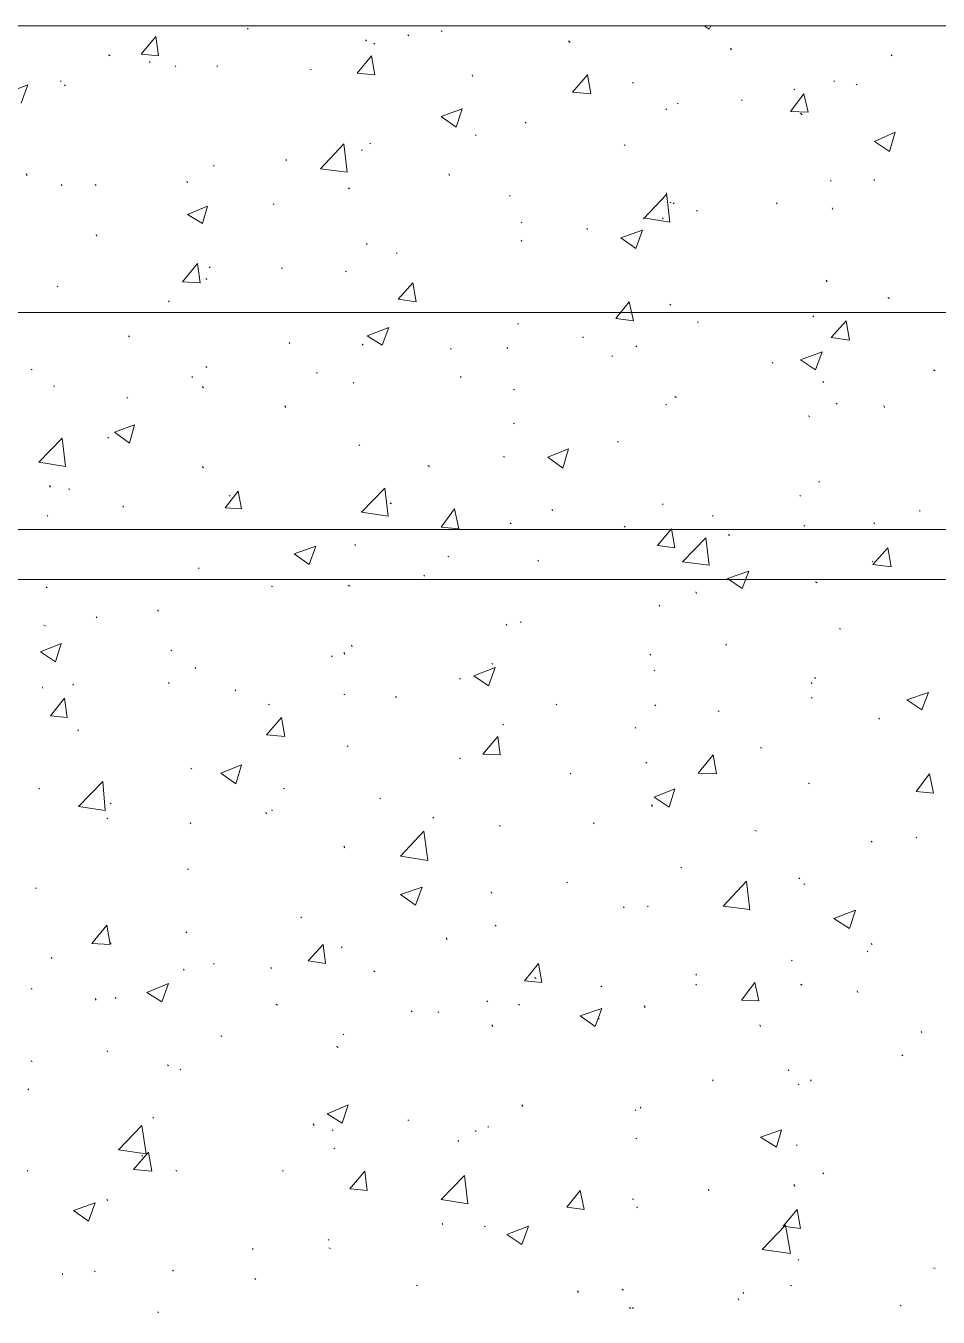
# Model space of a CAD drawing. Header units: millimetres. Extents: x 2928 to 3112, y 1220 to 1280.
# Drawn here: x 2947.469 to 2949.297, y 1259.973 to 1262.562 of the extents above; entities that cross this region are included whole.
import ezdxf

# ---------------------------------------------------------------- set-up
doc = ezdxf.new("R2010")
doc.units = ezdxf.units.MM

msp = doc.modelspace()

# ---------------------------------------------------------------- linework, layer by layer
at = {"color": 253, "linetype": 'Continuous', "lineweight": 5, "true_color": 0x9a9a9a}
for points in [[(2940.97965, 1262.56226), (2981.54689, 1262.56226), (2981.54689, 1240.79028), (2940.97965, 1240.79028)], [(2941.98633, 1261.55224), (2980.53854, 1261.55224), (2980.53854, 1241.8003), (2941.98633, 1241.8003)]]:
    msp.add_lwpolyline(points, close=True, dxfattribs=at)
at = {"color": 92, "linetype": 'Continuous', "lineweight": 13, "true_color": 0x00b800}
for points in [[(2947.91474, 1262.55559), (2947.91308, 1262.55726), (2947.91308, 1262.55726)], [(2948.30308, 1262.55059), (2948.30142, 1262.55226), (2948.30142, 1262.55226)], [(2948.82809, 1262.56226), (2948.83809, 1262.55559), (2948.83809, 1262.55559)], [(2948.83809, 1262.55559), (2948.84142, 1262.56226), (2948.84142, 1262.56226)], [(2947.69974, 1262.50559), (2947.72974, 1262.54059), (2947.72974, 1262.54059)], [(2947.73474, 1262.50226), (2947.72974, 1262.54059), (2947.72974, 1262.54059)], [(2948.15141, 1262.53226), (2948.14975, 1262.53393), (2948.14975, 1262.53393)], [(2948.16808, 1262.52559), (2948.16642, 1262.52726), (2948.16642, 1262.52726)], [(2948.23642, 1262.54226), (2948.23475, 1262.54393), (2948.23475, 1262.54393)], [(2948.55975, 1262.52892), (2948.55642, 1262.53226), (2948.55642, 1262.53226)], [(2947.63807, 1262.50226), (2947.63474, 1262.50392), (2947.63474, 1262.50392)], [(2947.69974, 1262.50559), (2947.73474, 1262.50226), (2947.73474, 1262.50226)], [(2948.13308, 1262.46726), (2948.16142, 1262.50226), (2948.16142, 1262.50226)], [(2948.16808, 1262.46392), (2948.16142, 1262.50226), (2948.16142, 1262.50226)], [(2948.88309, 1262.51392), (2948.88143, 1262.51726), (2948.88143, 1262.51726)], [(2949.20476, 1262.50226), (2949.2031, 1262.50392), (2949.2031, 1262.50392)], [(2947.71808, 1262.48892), (2947.71641, 1262.49059), (2947.71641, 1262.49059)], [(2947.76974, 1262.48059), (2947.76808, 1262.48226), (2947.76808, 1262.48226)], [(2947.85308, 1262.48059), (2947.85141, 1262.48226), (2947.85141, 1262.48226)], [(2948.04141, 1262.47392), (2948.03808, 1262.47559), (2948.03808, 1262.47559)], [(2947.42974, 1262.42726), (2947.47307, 1262.44392), (2947.47307, 1262.44392)], [(2947.45974, 1262.40726), (2947.47307, 1262.44392), (2947.47307, 1262.44392)], [(2947.53974, 1262.45059), (2947.53807, 1262.45226), (2947.53807, 1262.45226)], [(2947.54807, 1262.44226), (2947.54641, 1262.44392), (2947.54641, 1262.44392)], [(2948.13308, 1262.46726), (2948.16808, 1262.46392), (2948.16808, 1262.46392)], [(2948.36475, 1262.46059), (2948.36308, 1262.46392), (2948.36308, 1262.46392)], [(2948.56475, 1262.42892), (2948.59475, 1262.46392), (2948.59475, 1262.46392)], [(2948.60142, 1262.42559), (2948.59475, 1262.46392), (2948.59475, 1262.46392)], [(2948.68642, 1262.44726), (2948.68476, 1262.44892), (2948.68476, 1262.44892)], [(2949.08976, 1262.45059), (2949.08809, 1262.45226), (2949.08809, 1262.45226)], [(2949.13476, 1262.44392), (2949.1331, 1262.44559), (2949.1331, 1262.44559)], [(2948.56475, 1262.42892), (2948.60142, 1262.42559), (2948.60142, 1262.42559)], [(2949.00143, 1262.39059), (2949.02809, 1262.42559), (2949.02809, 1262.42559)], [(2949.00976, 1262.43392), (2949.00809, 1262.43559), (2949.00809, 1262.43559)], [(2949.03643, 1262.38892), (2949.02809, 1262.42559), (2949.02809, 1262.42559)], [(2948.30142, 1262.38059), (2948.34308, 1262.39559), (2948.34308, 1262.39559)], [(2948.33142, 1262.35892), (2948.34308, 1262.39559), (2948.34308, 1262.39559)], [(2948.75309, 1262.39392), (2948.75142, 1262.39559), (2948.75142, 1262.39559)], [(2948.77642, 1262.40559), (2948.77476, 1262.40726), (2948.77476, 1262.40726)], [(2948.90476, 1262.41226), (2948.90309, 1262.41392), (2948.90309, 1262.41392)], [(2948.30142, 1262.38059), (2948.33142, 1262.35892), (2948.33142, 1262.35892)], [(2948.47142, 1262.36726), (2948.46975, 1262.36892), (2948.46975, 1262.36892)], [(2949.00143, 1262.39059), (2949.03643, 1262.38892), (2949.03643, 1262.38892)], [(2949.02476, 1262.38392), (2949.02143, 1262.38726), (2949.02143, 1262.38726)], [(2948.37142, 1262.34226), (2948.36975, 1262.34392), (2948.36975, 1262.34392)], [(2949.16976, 1262.33059), (2949.21143, 1262.34892), (2949.21143, 1262.34892)], [(2949.19976, 1262.31059), (2949.21143, 1262.34892), (2949.21143, 1262.34892)], [(2948.05975, 1262.27559), (2948.10641, 1262.32559), (2948.10641, 1262.32559)], [(2948.11308, 1262.26892), (2948.10641, 1262.32559), (2948.10641, 1262.32559)], [(2948.15975, 1262.32559), (2948.15808, 1262.32726), (2948.15808, 1262.32726)], [(2948.66976, 1262.32226), (2948.66809, 1262.32392), (2948.66809, 1262.32392)], [(2949.16976, 1262.33059), (2949.19976, 1262.31059), (2949.19976, 1262.31059)], [(2947.99141, 1262.29225), (2947.98975, 1262.29392), (2947.98975, 1262.29392)], [(2948.14308, 1262.31226), (2948.14141, 1262.31392), (2948.14141, 1262.31392)], [(2947.47141, 1262.26225), (2947.46974, 1262.26559), (2947.46974, 1262.26559)], [(2947.84641, 1262.28059), (2947.84474, 1262.28225), (2947.84474, 1262.28225)], [(2948.05975, 1262.27559), (2948.11308, 1262.26892), (2948.11308, 1262.26892)], [(2948.31808, 1262.26225), (2948.31642, 1262.26559), (2948.31642, 1262.26559)], [(2947.54141, 1262.24225), (2947.53974, 1262.24392), (2947.53974, 1262.24392)], [(2947.60974, 1262.24225), (2947.60807, 1262.24392), (2947.60807, 1262.24392)], [(2947.79308, 1262.24725), (2947.79141, 1262.25059), (2947.79141, 1262.25059)], [(2948.11808, 1262.23559), (2948.11475, 1262.23725), (2948.11475, 1262.23725)], [(2949.08309, 1262.25059), (2949.08143, 1262.25225), (2949.08143, 1262.25225)], [(2949.16976, 1262.25225), (2949.1681, 1262.25392), (2949.1681, 1262.25392)], [(2948.43975, 1262.22059), (2948.43809, 1262.22225), (2948.43809, 1262.22225)], [(2948.70642, 1262.17559), (2948.75309, 1262.22392), (2948.75309, 1262.22392)], [(2948.75976, 1262.16892), (2948.75309, 1262.22725), (2948.75309, 1262.22725)], [(2947.79308, 1262.18392), (2947.83308, 1262.20059), (2947.83308, 1262.20059)], [(2947.82308, 1262.16559), (2947.83308, 1262.20059), (2947.83308, 1262.20059)], [(2947.96641, 1262.20392), (2947.96475, 1262.20559), (2947.96475, 1262.20559)], [(2948.76142, 1262.20725), (2948.75976, 1262.20892), (2948.75976, 1262.20892)], [(2948.76809, 1262.20559), (2948.76642, 1262.20725), (2948.76642, 1262.20725)], [(2948.81476, 1262.19059), (2948.81309, 1262.19225), (2948.81309, 1262.19225)], [(2948.97476, 1262.20559), (2948.97309, 1262.20725), (2948.97309, 1262.20725)], [(2949.08643, 1262.19392), (2949.08476, 1262.19725), (2949.08476, 1262.19725)], [(2947.79308, 1262.18392), (2947.82308, 1262.16559), (2947.82308, 1262.16559)], [(2948.46309, 1262.16725), (2948.46142, 1262.16892), (2948.46142, 1262.16892)], [(2948.70642, 1262.17725), (2948.75976, 1262.16892), (2948.75976, 1262.16892)], [(2948.74642, 1262.17559), (2948.74476, 1262.17725), (2948.74476, 1262.17725)], [(2947.61141, 1262.14059), (2947.60974, 1262.14392), (2947.60974, 1262.14392)], [(2948.59475, 1262.15392), (2948.59309, 1262.15559), (2948.59309, 1262.15559)], [(2948.66142, 1262.13725), (2948.70476, 1262.15225), (2948.70476, 1262.15225)], [(2948.66142, 1262.13725), (2948.69142, 1262.11559), (2948.69142, 1262.11559)], [(2948.69142, 1262.11559), (2948.70476, 1262.15225), (2948.70476, 1262.15225)], [(2948.15308, 1262.12392), (2948.15141, 1262.12559), (2948.15141, 1262.12559)], [(2948.46309, 1262.13059), (2948.46142, 1262.13225), (2948.46142, 1262.13225)], [(2947.78308, 1262.04892), (2947.81308, 1262.08559), (2947.81308, 1262.08559)], [(2947.81808, 1262.04725), (2947.81308, 1262.08559), (2947.81308, 1262.08559)], [(2948.21308, 1262.10559), (2948.21142, 1262.10725), (2948.21142, 1262.10725)], [(2947.83141, 1262.05392), (2947.82974, 1262.05558), (2947.82974, 1262.05558)], [(2947.83808, 1262.07725), (2947.83641, 1262.07892), (2947.83641, 1262.07892)], [(2947.98308, 1262.07559), (2947.98141, 1262.07725), (2947.98141, 1262.07725)], [(2948.11141, 1262.06892), (2948.10975, 1262.07059), (2948.10975, 1262.07059)], [(2947.53307, 1262.03892), (2947.53141, 1262.04058), (2947.53141, 1262.04058)], [(2947.78308, 1262.04892), (2947.81808, 1262.04725), (2947.81808, 1262.04725)], [(2948.21475, 1262.01392), (2948.24475, 1262.04725), (2948.24475, 1262.04725)], [(2948.25142, 1262.00892), (2948.24475, 1262.04725), (2948.24475, 1262.04725)], [(2949.07476, 1262.04892), (2949.07309, 1262.05225), (2949.07309, 1262.05225)], [(2947.75641, 1262.00892), (2947.75474, 1262.01058), (2947.75474, 1262.01058)], [(2948.21475, 1262.01392), (2948.25142, 1262.00892), (2948.25142, 1262.00892)], [(2948.65142, 1261.97558), (2948.67809, 1262.00892), (2948.67809, 1262.00892)], [(2948.68642, 1261.97058), (2948.67809, 1262.00892), (2948.67809, 1262.00892)], [(2948.76142, 1262.00225), (2948.75976, 1262.00392), (2948.75976, 1262.00392)], [(2949.19976, 1262.01558), (2949.19643, 1262.01725), (2949.19643, 1262.01725)], [(2949.04809, 1261.97892), (2949.04643, 1261.98058), (2949.04643, 1261.98058)], [(2948.15308, 1261.94058), (2948.19642, 1261.95725), (2948.19642, 1261.95725)], [(2948.18308, 1261.92225), (2948.19642, 1261.95725), (2948.19642, 1261.95725)], [(2948.45642, 1261.96392), (2948.45475, 1261.96558), (2948.45475, 1261.96558)], [(2948.65142, 1261.97558), (2948.68642, 1261.97058), (2948.68642, 1261.97058)], [(2948.81642, 1261.96725), (2948.81476, 1261.96892), (2948.81476, 1261.96892)], [(2949.08309, 1261.93725), (2949.1131, 1261.97058), (2949.1131, 1261.97058)], [(2949.11976, 1261.93225), (2949.1131, 1261.97058), (2949.1131, 1261.97058)], [(2947.67641, 1261.93892), (2947.67474, 1261.94058), (2947.67474, 1261.94058)], [(2947.99808, 1261.92558), (2947.99641, 1261.92725), (2947.99641, 1261.92725)], [(2948.15308, 1261.94058), (2948.18308, 1261.92225), (2948.18308, 1261.92225)], [(2948.58642, 1261.93725), (2948.58475, 1261.93892), (2948.58475, 1261.93892)], [(2949.08309, 1261.93725), (2949.11976, 1261.93225), (2949.11976, 1261.93225)], [(2948.14475, 1261.92225), (2948.14308, 1261.92392), (2948.14308, 1261.92392)], [(2948.32142, 1261.91392), (2948.31975, 1261.91558), (2948.31975, 1261.91558)], [(2948.43475, 1261.91558), (2948.43309, 1261.91725), (2948.43309, 1261.91725)], [(2948.64476, 1261.89892), (2948.64309, 1261.90058), (2948.64309, 1261.90058)], [(2948.69309, 1261.91892), (2948.69142, 1261.92058), (2948.69142, 1261.92058)], [(2949.02143, 1261.89225), (2949.06476, 1261.90892), (2949.06476, 1261.90892)], [(2949.05143, 1261.87225), (2949.06476, 1261.90892), (2949.06476, 1261.90892)], [(2947.83141, 1261.87725), (2947.82974, 1261.87892), (2947.82974, 1261.87892)], [(2948.96643, 1261.88558), (2948.96476, 1261.88725), (2948.96476, 1261.88725)], [(2949.02143, 1261.89225), (2949.05143, 1261.87225), (2949.05143, 1261.87225)], [(2947.48141, 1261.87225), (2947.47974, 1261.87392), (2947.47974, 1261.87392)], [(2947.80308, 1261.85725), (2947.80141, 1261.85892), (2947.80141, 1261.85892)], [(2948.05308, 1261.86558), (2948.05141, 1261.86725), (2948.05141, 1261.86725)], [(2948.34142, 1261.85725), (2948.33975, 1261.85892), (2948.33975, 1261.85892)], [(2949.06809, 1261.84725), (2949.06643, 1261.84892), (2949.06643, 1261.84892)], [(2949.29143, 1261.87058), (2949.2881, 1261.87225), (2949.2881, 1261.87225)], [(2947.52641, 1261.83892), (2947.52474, 1261.84058), (2947.52474, 1261.84058)], [(2947.82474, 1261.83558), (2947.82308, 1261.83892), (2947.82308, 1261.83892)], [(2948.12641, 1261.84558), (2948.12475, 1261.84725), (2948.12475, 1261.84725)], [(2948.44809, 1261.83225), (2948.44642, 1261.83392), (2948.44642, 1261.83392)], [(2947.67307, 1261.81558), (2947.67141, 1261.81725), (2947.67141, 1261.81725)], [(2947.98975, 1261.79725), (2947.98808, 1261.80058), (2947.98808, 1261.80058)], [(2948.75309, 1261.80225), (2948.75142, 1261.80391), (2948.75142, 1261.80391)], [(2948.77309, 1261.81725), (2948.76976, 1261.81891), (2948.76976, 1261.81891)], [(2949.09476, 1261.80391), (2949.09309, 1261.80558), (2949.09309, 1261.80558)], [(2949.18976, 1261.79725), (2949.1881, 1261.80058), (2949.1881, 1261.80058)], [(2949.03976, 1261.77891), (2949.03643, 1261.78058), (2949.03643, 1261.78058)], [(2947.64641, 1261.74725), (2947.68641, 1261.76225), (2947.68641, 1261.76225)], [(2947.64641, 1261.74725), (2947.67641, 1261.72558), (2947.67641, 1261.72558)], [(2947.67641, 1261.72558), (2947.68641, 1261.76225), (2947.68641, 1261.76225)], [(2948.44809, 1261.76391), (2948.44642, 1261.76558), (2948.44642, 1261.76558)], [(2947.49474, 1261.68725), (2947.54141, 1261.73558), (2947.54141, 1261.73558)], [(2947.54807, 1261.67891), (2947.54141, 1261.73558), (2947.54141, 1261.73558)], [(2947.63474, 1261.73558), (2947.63307, 1261.73725), (2947.63307, 1261.73725)], [(2948.13808, 1261.72058), (2948.13641, 1261.72225), (2948.13641, 1261.72225)], [(2948.65642, 1261.72725), (2948.65476, 1261.72891), (2948.65476, 1261.72891)], [(2948.42809, 1261.69725), (2948.42642, 1261.69891), (2948.42642, 1261.69891)], [(2948.51475, 1261.69725), (2948.55642, 1261.71391), (2948.55642, 1261.71391)], [(2948.51475, 1261.69725), (2948.54475, 1261.67558), (2948.54475, 1261.67558)], [(2948.54475, 1261.67558), (2948.55642, 1261.71391), (2948.55642, 1261.71391)], [(2947.49474, 1261.68725), (2947.54807, 1261.67891), (2947.54807, 1261.67891)], [(2947.82474, 1261.67558), (2947.82308, 1261.67891), (2947.82308, 1261.67891)], [(2948.27808, 1261.67891), (2948.27475, 1261.68058), (2948.27475, 1261.68058)], [(2949.05976, 1261.64725), (2949.05809, 1261.64891), (2949.05809, 1261.64891)], [(2947.51807, 1261.63725), (2947.51641, 1261.64058), (2947.51641, 1261.64058)], [(2947.55641, 1261.63225), (2947.55474, 1261.63391), (2947.55474, 1261.63391)], [(2947.86808, 1261.59558), (2947.89474, 1261.62891), (2947.89474, 1261.62891)], [(2947.87808, 1261.61891), (2947.87641, 1261.62058), (2947.87641, 1261.62058)], [(2947.89474, 1261.62725), (2947.89308, 1261.62891), (2947.89308, 1261.62891)], [(2947.90141, 1261.59391), (2947.89474, 1261.62891), (2947.89474, 1261.62891)], [(2948.14141, 1261.58724), (2948.18808, 1261.63558), (2948.18808, 1261.63558)], [(2948.19475, 1261.57891), (2948.18808, 1261.63558), (2948.18808, 1261.63558)], [(2949.02143, 1261.61891), (2949.01976, 1261.62058), (2949.01976, 1261.62058)], [(2947.66474, 1261.59725), (2947.66307, 1261.59891), (2947.66307, 1261.59891)], [(2947.86808, 1261.59558), (2947.90141, 1261.59391), (2947.90141, 1261.59391)], [(2948.20142, 1261.60391), (2948.19808, 1261.60558), (2948.19808, 1261.60558)], [(2948.30142, 1261.55724), (2948.32808, 1261.59391), (2948.32808, 1261.59391)], [(2948.33642, 1261.55391), (2948.32808, 1261.59391), (2948.32808, 1261.59391)], [(2948.52475, 1261.59058), (2948.52309, 1261.59224), (2948.52309, 1261.59224)], [(2948.74642, 1261.60225), (2948.74476, 1261.60391), (2948.74476, 1261.60391)], [(2949.26143, 1261.58891), (2949.25976, 1261.59058), (2949.25976, 1261.59058)], [(2947.51307, 1261.57891), (2947.51141, 1261.58058), (2947.51141, 1261.58058)], [(2948.14141, 1261.58724), (2948.19475, 1261.57891), (2948.19475, 1261.57891)], [(2948.44142, 1261.56391), (2948.43975, 1261.56558), (2948.43975, 1261.56558)], [(2948.84642, 1261.57891), (2948.84476, 1261.58058), (2948.84476, 1261.58058)], [(2949.16976, 1261.56391), (2949.1681, 1261.56558), (2949.1681, 1261.56558)], [(2948.30142, 1261.55724), (2948.33642, 1261.55391), (2948.33642, 1261.55391)], [(2948.66976, 1261.55724), (2948.66809, 1261.55891), (2948.66809, 1261.55891)], [(2948.73476, 1261.52058), (2948.76309, 1261.55391), (2948.76309, 1261.55391)], [(2948.76976, 1261.51558), (2948.76309, 1261.55391), (2948.76309, 1261.55391)], [(2948.87976, 1261.54058), (2948.87643, 1261.54224), (2948.87643, 1261.54224)], [(2949.02976, 1261.55891), (2949.02809, 1261.56058), (2949.02809, 1261.56058)], [(2948.00641, 1261.50391), (2948.04975, 1261.51891), (2948.04975, 1261.51891)], [(2948.03641, 1261.48224), (2948.04975, 1261.51891), (2948.04975, 1261.51891)], [(2948.12975, 1261.52058), (2948.12808, 1261.52224), (2948.12808, 1261.52224)], [(2948.73476, 1261.52058), (2948.76976, 1261.51558), (2948.76976, 1261.51558)], [(2948.78476, 1261.48724), (2948.83142, 1261.53558), (2948.83142, 1261.53558)], [(2948.83809, 1261.48058), (2948.83142, 1261.53558), (2948.83142, 1261.53558)], [(2949.16643, 1261.48224), (2949.19643, 1261.51558), (2949.19643, 1261.51558)], [(2949.2031, 1261.47724), (2949.19643, 1261.51558), (2949.19643, 1261.51558)], [(2948.00641, 1261.50391), (2948.03641, 1261.48224), (2948.03641, 1261.48224)], [(2948.31642, 1261.49724), (2948.31475, 1261.49891), (2948.31475, 1261.49891)], [(2948.49642, 1261.48891), (2948.49475, 1261.49058), (2948.49475, 1261.49058)], [(2948.78476, 1261.48724), (2948.83809, 1261.48058), (2948.83809, 1261.48058)], [(2949.16643, 1261.48724), (2949.16476, 1261.48891), (2949.16476, 1261.48891)], [(2947.81641, 1261.47391), (2947.81474, 1261.47558), (2947.81474, 1261.47558)], [(2948.26808, 1261.45891), (2948.26642, 1261.46058), (2948.26642, 1261.46058)], [(2948.87476, 1261.45391), (2948.91809, 1261.46891), (2948.91809, 1261.46891)], [(2948.90476, 1261.43391), (2948.91809, 1261.46891), (2948.91809, 1261.46891)], [(2949.16643, 1261.48224), (2949.2031, 1261.47724), (2949.2031, 1261.47724)], [(2947.51141, 1261.43558), (2947.50974, 1261.43724), (2947.50974, 1261.43724)], [(2947.96308, 1261.43724), (2947.96141, 1261.43891), (2947.96141, 1261.43891)], [(2948.11808, 1261.43891), (2948.11475, 1261.44058), (2948.11475, 1261.44058)], [(2948.87476, 1261.45391), (2948.90476, 1261.43391), (2948.90476, 1261.43391)], [(2949.05476, 1261.44558), (2949.05143, 1261.44724), (2949.05143, 1261.44724)], [(2948.81309, 1261.42391), (2948.81142, 1261.42724), (2948.81142, 1261.42724)], [(2947.73474, 1261.38891), (2947.73308, 1261.39058), (2947.73308, 1261.39058)], [(2948.73976, 1261.39891), (2948.73809, 1261.40058), (2948.73809, 1261.40058)], [(2947.50807, 1261.35891), (2947.50474, 1261.36057), (2947.50474, 1261.36057)], [(2947.61141, 1261.37558), (2947.60974, 1261.37724), (2947.60974, 1261.37724)], [(2948.43309, 1261.36057), (2948.43142, 1261.36224), (2948.43142, 1261.36224)], [(2948.46142, 1261.36558), (2948.45975, 1261.36724), (2948.45975, 1261.36724)], [(2949.10143, 1261.35224), (2949.09976, 1261.35391), (2949.09976, 1261.35391)], [(2947.49807, 1261.30724), (2947.53974, 1261.32391), (2947.53974, 1261.32391)], [(2947.49807, 1261.30724), (2947.52807, 1261.28724), (2947.52807, 1261.28724)], [(2947.52807, 1261.28724), (2947.53974, 1261.32391), (2947.53974, 1261.32391)], [(2947.76141, 1261.30891), (2947.75974, 1261.31057), (2947.75974, 1261.31057)], [(2948.10808, 1261.30224), (2948.10641, 1261.30557), (2948.10641, 1261.30557)], [(2948.12308, 1261.31724), (2948.12141, 1261.32057), (2948.12141, 1261.32057)], [(2948.87309, 1261.32057), (2948.87143, 1261.32224), (2948.87143, 1261.32224)], [(2948.08308, 1261.29724), (2948.08141, 1261.29891), (2948.08141, 1261.29891)], [(2948.40475, 1261.28224), (2948.40309, 1261.28391), (2948.40309, 1261.28391)], [(2948.72142, 1261.30057), (2948.71976, 1261.30224), (2948.71976, 1261.30224)], [(2947.80974, 1261.27391), (2947.80808, 1261.27557), (2947.80808, 1261.27557)], [(2948.33975, 1261.25224), (2948.33808, 1261.25391), (2948.33808, 1261.25391)], [(2948.36642, 1261.25891), (2948.40975, 1261.27557), (2948.40975, 1261.27557)], [(2948.36642, 1261.25891), (2948.39642, 1261.23891), (2948.39642, 1261.23891)], [(2948.39642, 1261.23891), (2948.40975, 1261.27557), (2948.40975, 1261.27557)], [(2948.72976, 1261.26891), (2948.72809, 1261.27057), (2948.72809, 1261.27057)], [(2949.05143, 1261.25391), (2949.04976, 1261.25557), (2949.04976, 1261.25557)], [(2947.50307, 1261.23391), (2947.50141, 1261.23724), (2947.50141, 1261.23724)], [(2947.56474, 1261.24057), (2947.56307, 1261.24224), (2947.56307, 1261.24224)], [(2947.75641, 1261.24391), (2947.75474, 1261.24557), (2947.75474, 1261.24557)], [(2947.88974, 1261.22891), (2947.88808, 1261.23057), (2947.88808, 1261.23057)], [(2949.04476, 1261.24391), (2949.04309, 1261.24557), (2949.04309, 1261.24557)], [(2947.51807, 1261.17891), (2947.54641, 1261.21391), (2947.54641, 1261.21391)], [(2947.55141, 1261.17557), (2947.54641, 1261.21391), (2947.54641, 1261.21391)], [(2947.95808, 1261.20057), (2947.95475, 1261.20224), (2947.95475, 1261.20224)], [(2948.10808, 1261.22057), (2948.10641, 1261.22224), (2948.10641, 1261.22224)], [(2948.21142, 1261.21557), (2948.20975, 1261.21724), (2948.20975, 1261.21724)], [(2948.53309, 1261.20057), (2948.53142, 1261.20224), (2948.53142, 1261.20224)], [(2949.04476, 1261.21391), (2949.04309, 1261.21557), (2949.04309, 1261.21557)], [(2949.23476, 1261.21057), (2949.2781, 1261.22557), (2949.2781, 1261.22557)], [(2949.23476, 1261.21057), (2949.26476, 1261.19057), (2949.26476, 1261.19057)], [(2949.26476, 1261.19057), (2949.2781, 1261.22557), (2949.2781, 1261.22557)], [(2947.51807, 1261.17891), (2947.55141, 1261.17557), (2947.55141, 1261.17557)], [(2947.95141, 1261.14057), (2947.98141, 1261.17557), (2947.98141, 1261.17557)], [(2947.98808, 1261.13724), (2947.98141, 1261.17557), (2947.98141, 1261.17557)], [(2948.73142, 1261.19891), (2948.72976, 1261.20057), (2948.72976, 1261.20057)], [(2948.85809, 1261.18724), (2948.85642, 1261.18891), (2948.85642, 1261.18891)], [(2947.57474, 1261.14891), (2947.57307, 1261.15057), (2947.57307, 1261.15057)], [(2948.42642, 1261.16057), (2948.42475, 1261.16224), (2948.42475, 1261.16224)], [(2948.69142, 1261.15391), (2948.68976, 1261.15557), (2948.68976, 1261.15557)], [(2949.17976, 1261.17224), (2949.1781, 1261.17391), (2949.1781, 1261.17391)], [(2947.95141, 1261.14057), (2947.98808, 1261.13724), (2947.98808, 1261.13724)], [(2948.38475, 1261.10224), (2948.41475, 1261.13724), (2948.41475, 1261.13724)], [(2948.41975, 1261.10057), (2948.41475, 1261.13724), (2948.41475, 1261.13724)], [(2948.11475, 1261.11724), (2948.11308, 1261.1189), (2948.11308, 1261.1189)], [(2948.38475, 1261.10224), (2948.41975, 1261.10057), (2948.41975, 1261.10057)], [(2948.81642, 1261.0639), (2948.84642, 1261.10057), (2948.84642, 1261.10057)], [(2948.85309, 1261.06224), (2948.84642, 1261.10057), (2948.84642, 1261.10057)], [(2948.94309, 1261.1139), (2948.94143, 1261.11557), (2948.94143, 1261.11557)], [(2947.80141, 1261.07224), (2947.79974, 1261.0739), (2947.79974, 1261.0739)], [(2947.85974, 1261.0639), (2947.90141, 1261.08057), (2947.90141, 1261.08057)], [(2947.88974, 1261.04224), (2947.90141, 1261.08057), (2947.90141, 1261.08057)], [(2948.33975, 1261.09224), (2948.33808, 1261.0939), (2948.33808, 1261.0939)], [(2948.71309, 1261.0839), (2948.71142, 1261.08557), (2948.71142, 1261.08557)], [(2947.57474, 1260.99724), (2947.62307, 1261.04724), (2947.62307, 1261.04724)], [(2947.62807, 1260.9889), (2947.62307, 1261.04724), (2947.62307, 1261.04724)], [(2947.85974, 1261.0639), (2947.88974, 1261.04224), (2947.88974, 1261.04224)], [(2948.56142, 1261.06224), (2948.55975, 1261.0639), (2948.55975, 1261.0639)], [(2948.81642, 1261.0639), (2948.85309, 1261.06224), (2948.85309, 1261.06224)], [(2949.2531, 1261.02724), (2949.27976, 1261.06224), (2949.27976, 1261.06224)], [(2949.2881, 1261.0239), (2949.27976, 1261.06224), (2949.27976, 1261.06224)], [(2947.49641, 1261.03224), (2947.49474, 1261.0339), (2947.49474, 1261.0339)], [(2947.98808, 1261.03224), (2947.98475, 1261.0339), (2947.98475, 1261.0339)], [(2948.72809, 1261.01557), (2948.76976, 1261.03224), (2948.76976, 1261.03224)], [(2948.75809, 1260.99557), (2948.76976, 1261.03224), (2948.76976, 1261.03224)], [(2949.03976, 1261.04224), (2949.03643, 1261.0439), (2949.03643, 1261.0439)], [(2949.2531, 1261.02724), (2949.2881, 1261.0239), (2949.2881, 1261.0239)], [(2947.57474, 1260.99724), (2947.62807, 1260.9889), (2947.62807, 1260.9889)], [(2947.63974, 1261.00224), (2947.63807, 1261.0039), (2947.63807, 1261.0039)], [(2948.17975, 1261.01224), (2948.17808, 1261.0139), (2948.17808, 1261.0139)], [(2948.72476, 1260.99724), (2948.72309, 1261.00057), (2948.72309, 1261.00057)], [(2948.72809, 1261.01557), (2948.75809, 1260.99557), (2948.75809, 1260.99557)], [(2947.63307, 1260.97224), (2947.63141, 1260.9739), (2947.63141, 1260.9739)], [(2947.95141, 1260.98224), (2947.94975, 1260.98557), (2947.94975, 1260.98557)], [(2947.96308, 1260.9889), (2947.96141, 1260.99057), (2947.96141, 1260.99057)], [(2948.28642, 1260.9739), (2948.28475, 1260.97557), (2948.28475, 1260.97557)], [(2947.79974, 1260.96224), (2947.79808, 1260.9639), (2947.79808, 1260.9639)], [(2948.21975, 1260.89724), (2948.26642, 1260.94724), (2948.26642, 1260.94724)], [(2948.27475, 1260.8889), (2948.26642, 1260.94724), (2948.26642, 1260.94724)], [(2948.41975, 1260.95724), (2948.41809, 1260.9589), (2948.41809, 1260.9589)], [(2948.60809, 1260.96224), (2948.60642, 1260.9639), (2948.60642, 1260.9639)], [(2948.93309, 1260.94724), (2948.92976, 1260.9489), (2948.92976, 1260.9489)], [(2948.10808, 1260.9139), (2948.10641, 1260.91724), (2948.10641, 1260.91724)], [(2949.16476, 1260.92557), (2949.1631, 1260.92724), (2949.1631, 1260.92724)], [(2949.25476, 1260.9339), (2949.2531, 1260.93557), (2949.2531, 1260.93557)], [(2948.21975, 1260.89724), (2948.27475, 1260.8889), (2948.27475, 1260.8889)], [(2947.79474, 1260.87057), (2947.79308, 1260.87223), (2947.79308, 1260.87223)], [(2948.78309, 1260.8739), (2948.78142, 1260.87557), (2948.78142, 1260.87557)], [(2948.55475, 1260.8439), (2948.55309, 1260.84557), (2948.55309, 1260.84557)], [(2948.86643, 1260.79723), (2948.91309, 1260.84723), (2948.91309, 1260.84723)], [(2948.91976, 1260.7889), (2948.91309, 1260.84723), (2948.91309, 1260.84723)], [(2949.01976, 1260.85223), (2949.01809, 1260.8539), (2949.01809, 1260.8539)], [(2949.02976, 1260.84057), (2949.02809, 1260.84223), (2949.02809, 1260.84223)], [(2947.48974, 1260.83223), (2947.48807, 1260.8339), (2947.48807, 1260.8339)], [(2948.21975, 1260.82057), (2948.26308, 1260.83557), (2948.26308, 1260.83557)], [(2948.21975, 1260.82057), (2948.24975, 1260.7989), (2948.24975, 1260.7989)], [(2948.24975, 1260.7989), (2948.26308, 1260.83557), (2948.26308, 1260.83557)], [(2948.40309, 1260.82223), (2948.40142, 1260.82557), (2948.40142, 1260.82557)], [(2948.66809, 1260.7939), (2948.66642, 1260.79557), (2948.66642, 1260.79557)], [(2948.71642, 1260.79557), (2948.71476, 1260.79723), (2948.71476, 1260.79723)], [(2948.86643, 1260.79723), (2948.91976, 1260.79057), (2948.91976, 1260.79057)], [(2949.08809, 1260.77223), (2949.13143, 1260.7889), (2949.13143, 1260.7889)], [(2949.11976, 1260.75223), (2949.13143, 1260.7889), (2949.13143, 1260.7889)], [(2948.02141, 1260.7739), (2948.01975, 1260.77557), (2948.01975, 1260.77557)], [(2949.08809, 1260.77223), (2949.11976, 1260.75223), (2949.11976, 1260.75223)], [(2947.60141, 1260.72223), (2947.63141, 1260.7589), (2947.63141, 1260.7589)], [(2947.63807, 1260.72057), (2947.63141, 1260.7589), (2947.63141, 1260.7589)], [(2947.79141, 1260.7439), (2947.78974, 1260.74557), (2947.78974, 1260.74557)], [(2948.41142, 1260.75723), (2948.40975, 1260.7589), (2948.40975, 1260.7589)], [(2947.60141, 1260.72223), (2947.63807, 1260.72057), (2947.63807, 1260.72057)], [(2947.63974, 1260.72223), (2947.63807, 1260.7239), (2947.63807, 1260.7239)], [(2948.03475, 1260.68723), (2948.06475, 1260.72057), (2948.06475, 1260.72057)], [(2948.06975, 1260.68223), (2948.06475, 1260.72057), (2948.06475, 1260.72057)], [(2948.10308, 1260.7139), (2948.10141, 1260.71557), (2948.10141, 1260.71557)], [(2948.31308, 1260.73057), (2948.31142, 1260.7339), (2948.31142, 1260.7339)], [(2949.16476, 1260.72057), (2949.1631, 1260.72223), (2949.1631, 1260.72223)], [(2947.52141, 1260.69223), (2947.51974, 1260.6939), (2947.51974, 1260.6939)], [(2948.03475, 1260.68723), (2948.06975, 1260.68223), (2948.06975, 1260.68223)], [(2949.00476, 1260.68723), (2949.00309, 1260.6889), (2949.00309, 1260.6889)], [(2949.15643, 1260.70557), (2949.15476, 1260.70723), (2949.15476, 1260.70723)], [(2947.78641, 1260.6689), (2947.78474, 1260.67057), (2947.78474, 1260.67057)], [(2947.84641, 1260.68057), (2947.84474, 1260.68223), (2947.84474, 1260.68223)], [(2947.96141, 1260.67223), (2947.95975, 1260.6739), (2947.95975, 1260.6739)], [(2948.16808, 1260.66557), (2948.16642, 1260.66723), (2948.16642, 1260.66723)], [(2948.46809, 1260.64723), (2948.49642, 1260.68223), (2948.49642, 1260.68223)], [(2948.50309, 1260.6439), (2948.49642, 1260.68223), (2948.49642, 1260.68223)], [(2948.81309, 1260.6589), (2948.81142, 1260.66056), (2948.81142, 1260.66056)], [(2947.48141, 1260.63056), (2947.47974, 1260.63223), (2947.47974, 1260.63223)], [(2947.71141, 1260.6239), (2947.75474, 1260.64223), (2947.75474, 1260.64223)], [(2947.74141, 1260.60556), (2947.75474, 1260.64223), (2947.75474, 1260.64223)], [(2948.46809, 1260.64723), (2948.50309, 1260.6439), (2948.50309, 1260.6439)], [(2948.49142, 1260.65223), (2948.48809, 1260.6539), (2948.48809, 1260.6539)], [(2948.62309, 1260.63556), (2948.62142, 1260.63723), (2948.62142, 1260.63723)], [(2948.81309, 1260.6389), (2948.81142, 1260.64056), (2948.81142, 1260.64056)], [(2948.90309, 1260.6089), (2948.92976, 1260.6439), (2948.92976, 1260.6439)], [(2948.93809, 1260.60723), (2948.92976, 1260.6439), (2948.92976, 1260.6439)], [(2949.02476, 1260.6389), (2949.02143, 1260.64056), (2949.02143, 1260.64056)], [(2947.60974, 1260.6089), (2947.60807, 1260.61223), (2947.60807, 1260.61223)], [(2947.64974, 1260.61223), (2947.64807, 1260.6139), (2947.64807, 1260.6139)], [(2947.71141, 1260.6239), (2947.74141, 1260.60556), (2947.74141, 1260.60556)], [(2948.39475, 1260.60556), (2948.39308, 1260.60723), (2948.39308, 1260.60723)], [(2948.90309, 1260.6089), (2948.93809, 1260.60723), (2948.93809, 1260.60723)], [(2949.13643, 1260.6239), (2949.13476, 1260.62723), (2949.13476, 1260.62723)], [(2947.97308, 1260.5989), (2947.96975, 1260.60056), (2947.96975, 1260.60056)], [(2948.24308, 1260.58556), (2948.24142, 1260.58723), (2948.24142, 1260.58723)], [(2948.29642, 1260.5839), (2948.29475, 1260.58556), (2948.29475, 1260.58556)], [(2948.45809, 1260.5989), (2948.45642, 1260.60056), (2948.45642, 1260.60056)], [(2948.57975, 1260.57723), (2948.62309, 1260.59223), (2948.62309, 1260.59223)], [(2948.60975, 1260.55556), (2948.62309, 1260.59223), (2948.62309, 1260.59223)], [(2948.70976, 1260.5939), (2948.70809, 1260.59723), (2948.70809, 1260.59723)], [(2948.40475, 1260.55556), (2948.40309, 1260.5589), (2948.40309, 1260.5589)], [(2948.57975, 1260.57723), (2948.60975, 1260.55556), (2948.60975, 1260.55556)], [(2948.61809, 1260.57056), (2948.61642, 1260.5739), (2948.61642, 1260.5739)], [(2948.94143, 1260.55556), (2948.93976, 1260.5589), (2948.93976, 1260.5589)], [(2947.86141, 1260.53556), (2947.85974, 1260.53723), (2947.85974, 1260.53723)], [(2948.10641, 1260.5389), (2948.10475, 1260.54056), (2948.10475, 1260.54056)], [(2949.26476, 1260.5439), (2949.2631, 1260.54556), (2949.2631, 1260.54556)], [(2947.63307, 1260.50556), (2947.63141, 1260.50723), (2947.63141, 1260.50723)], [(2948.09475, 1260.5139), (2948.09141, 1260.51556), (2948.09141, 1260.51556)], [(2947.48141, 1260.48556), (2947.47974, 1260.48723), (2947.47974, 1260.48723)], [(2947.75474, 1260.47723), (2947.75308, 1260.4789), (2947.75308, 1260.4789)], [(2949.22643, 1260.49723), (2949.22476, 1260.4989), (2949.22476, 1260.4989)], [(2947.77974, 1260.4689), (2947.77808, 1260.47056), (2947.77808, 1260.47056)], [(2948.99809, 1260.46723), (2948.99643, 1260.4689), (2948.99643, 1260.4689)], [(2947.47474, 1260.42889), (2947.47307, 1260.43056), (2947.47307, 1260.43056)], [(2948.84642, 1260.44723), (2948.84476, 1260.4489), (2948.84476, 1260.4489)], [(2949.01809, 1260.4389), (2949.01643, 1260.44056), (2949.01643, 1260.44056)], [(2949.04309, 1260.44723), (2949.04143, 1260.4489), (2949.04143, 1260.4489)], [(2948.07308, 1260.38056), (2948.11475, 1260.39889), (2948.11475, 1260.39889)], [(2948.10308, 1260.36223), (2948.11475, 1260.39889), (2948.11475, 1260.39889)], [(2948.46475, 1260.39556), (2948.46309, 1260.39889), (2948.46309, 1260.39889)], [(2947.72474, 1260.37223), (2947.72308, 1260.37389), (2947.72308, 1260.37389)], [(2948.07308, 1260.38056), (2948.10308, 1260.36223), (2948.10308, 1260.36223)], [(2948.69142, 1260.38723), (2948.68976, 1260.38889), (2948.68976, 1260.38889)], [(2948.70142, 1260.39223), (2948.69976, 1260.39389), (2948.69976, 1260.39389)], [(2947.65474, 1260.30889), (2947.70141, 1260.35723), (2947.70141, 1260.35723)], [(2947.70974, 1260.30056), (2947.70141, 1260.35723), (2947.70141, 1260.35723)], [(2948.04641, 1260.35723), (2948.04475, 1260.36056), (2948.04475, 1260.36056)], [(2948.08475, 1260.34723), (2948.08308, 1260.34889), (2948.08308, 1260.34889)], [(2948.23642, 1260.36723), (2948.23475, 1260.36889), (2948.23475, 1260.36889)], [(2948.37142, 1260.34556), (2948.36975, 1260.34723), (2948.36975, 1260.34723)], [(2948.39642, 1260.35389), (2948.39475, 1260.35556), (2948.39475, 1260.35556)], [(2948.94143, 1260.33389), (2948.98309, 1260.34889), (2948.98309, 1260.34889)], [(2948.97309, 1260.31389), (2948.98309, 1260.34889), (2948.98309, 1260.34889)], [(2948.33642, 1260.32556), (2948.33475, 1260.32723), (2948.33475, 1260.32723)], [(2948.69309, 1260.33056), (2948.69142, 1260.33223), (2948.69142, 1260.33223)], [(2948.94143, 1260.33389), (2948.97309, 1260.31389), (2948.97309, 1260.31389)], [(2947.65474, 1260.30889), (2947.70974, 1260.30056), (2947.70974, 1260.30056)], [(2947.68474, 1260.26889), (2947.71474, 1260.30389), (2947.71474, 1260.30389)], [(2947.70308, 1260.29556), (2947.70141, 1260.29723), (2947.70141, 1260.29723)], [(2947.72141, 1260.26556), (2947.71474, 1260.30389), (2947.71474, 1260.30389)], [(2948.08808, 1260.31056), (2948.08641, 1260.31223), (2948.08641, 1260.31223)], [(2949.01476, 1260.31723), (2949.01309, 1260.31889), (2949.01309, 1260.31889)], [(2947.47307, 1260.26556), (2947.47141, 1260.26723), (2947.47141, 1260.26723)], [(2947.68474, 1260.26889), (2947.72141, 1260.26556), (2947.72141, 1260.26556)], [(2947.77141, 1260.26556), (2947.76974, 1260.26723), (2947.76974, 1260.26723)], [(2947.98475, 1260.26556), (2947.98308, 1260.26723), (2947.98308, 1260.26723)], [(2948.11808, 1260.23056), (2948.14808, 1260.26556), (2948.14808, 1260.26556)], [(2948.15308, 1260.22723), (2948.14808, 1260.26556), (2948.14808, 1260.26556)], [(2948.30142, 1260.20889), (2948.34808, 1260.25723), (2948.34808, 1260.25723)], [(2948.35475, 1260.20056), (2948.34808, 1260.25723), (2948.34808, 1260.25723)], [(2949.06809, 1260.26056), (2949.06643, 1260.26223), (2949.06643, 1260.26223)], [(2948.11975, 1260.23056), (2948.15308, 1260.22723), (2948.15308, 1260.22723)], [(2948.55309, 1260.19389), (2948.57975, 1260.22723), (2948.57975, 1260.22723)], [(2948.58809, 1260.18889), (2948.57975, 1260.22723), (2948.57975, 1260.22723)], [(2948.83809, 1260.22723), (2948.83642, 1260.22889), (2948.83642, 1260.22889)], [(2949.00976, 1260.23556), (2949.00809, 1260.23889), (2949.00809, 1260.23889)], [(2947.56474, 1260.18722), (2947.60807, 1260.20223), (2947.60807, 1260.20223)], [(2947.59474, 1260.16556), (2947.60807, 1260.20223), (2947.60807, 1260.20223)], [(2947.63307, 1260.20723), (2947.63141, 1260.20889), (2947.63141, 1260.20889)], [(2948.30142, 1260.20889), (2948.35475, 1260.20056), (2948.35475, 1260.20056)], [(2948.55309, 1260.19389), (2948.58809, 1260.18889), (2948.58809, 1260.18889)], [(2948.68642, 1260.20889), (2948.68476, 1260.21056), (2948.68476, 1260.21056)], [(2948.69476, 1260.19222), (2948.69309, 1260.19389), (2948.69309, 1260.19389)], [(2947.56474, 1260.18722), (2947.59474, 1260.16556), (2947.59474, 1260.16556)], [(2948.98643, 1260.15556), (2949.01476, 1260.18889), (2949.01476, 1260.18889)], [(2949.02143, 1260.15056), (2949.01476, 1260.18889), (2949.01476, 1260.18889)], [(2948.30475, 1260.15889), (2948.30308, 1260.16056), (2948.30308, 1260.16056)], [(2948.38975, 1260.15389), (2948.38808, 1260.15556), (2948.38808, 1260.15556)], [(2948.43309, 1260.13889), (2948.47642, 1260.15556), (2948.47642, 1260.15556)], [(2948.46309, 1260.11889), (2948.47642, 1260.15556), (2948.47642, 1260.15556)], [(2948.94476, 1260.10889), (2948.99143, 1260.15722), (2948.99143, 1260.15722)], [(2948.98643, 1260.15556), (2949.02143, 1260.15056), (2949.02143, 1260.15056)], [(2949.00143, 1260.10056), (2948.99143, 1260.15722), (2948.99143, 1260.15722)], [(2948.07641, 1260.12722), (2948.07475, 1260.12889), (2948.07475, 1260.12889)], [(2948.43309, 1260.13889), (2948.46309, 1260.11889), (2948.46309, 1260.11889)], [(2947.92474, 1260.10889), (2947.92308, 1260.11056), (2947.92308, 1260.11056)], [(2948.07975, 1260.11056), (2948.07641, 1260.11222), (2948.07641, 1260.11222)], [(2948.94476, 1260.10889), (2949.00143, 1260.10056), (2949.00143, 1260.10056)], [(2949.01809, 1260.08722), (2949.01643, 1260.08889), (2949.01643, 1260.08889)], [(2947.60807, 1260.06389), (2947.60641, 1260.06556), (2947.60641, 1260.06556)], [(2947.76474, 1260.06556), (2947.76308, 1260.06722), (2947.76308, 1260.06722)], [(2949.29143, 1260.07056), (2949.2881, 1260.07222), (2949.2881, 1260.07222)], [(2947.54307, 1260.05889), (2947.54141, 1260.06056), (2947.54141, 1260.06056)], [(2947.92975, 1260.04889), (2947.92808, 1260.05056), (2947.92808, 1260.05056)], [(2948.25475, 1260.03556), (2948.25142, 1260.03722), (2948.25142, 1260.03722)], [(2949.00309, 1260.03556), (2949.00143, 1260.03722), (2949.00143, 1260.03722)], [(2948.57642, 1260.02222), (2948.57475, 1260.02556), (2948.57475, 1260.02556)], [(2948.66642, 1260.02722), (2948.66309, 1260.02889), (2948.66309, 1260.02889)], [(2948.89809, 1260.00722), (2948.89643, 1260.01056), (2948.89643, 1260.01056)], [(2948.90809, 1260.02056), (2948.90643, 1260.02222), (2948.90643, 1260.02222)], [(2948.68142, 1259.99056), (2948.67809, 1259.99222), (2948.67809, 1259.99222)], [(2948.68642, 1259.99056), (2948.68476, 1259.99222), (2948.68476, 1259.99222)], [(2949.2231, 1259.99556), (2949.22143, 1259.99722), (2949.22143, 1259.99722)], [(2947.73474, 1259.98222), (2947.73308, 1259.98389), (2947.73308, 1259.98389)]]:
    msp.add_lwpolyline(points, dxfattribs=at)
at = {"color": 253, "linetype": 'Continuous', "lineweight": 5, "true_color": 0x9a9a9a}
for points in [[(2981.44522, 1261.98725), (2941.07965, 1261.98725), (2941.07965, 1261.98725)], [(2961.2116, 1241.9003), (2942.08633, 1241.9003), (2942.08633, 1247.74538), (2950.25144, 1247.74538), (2950.25144, 1256.61384), (2942.08633, 1256.61384), (2942.08633, 1261.45224), (2961.2116, 1261.45224), (2961.2116, 1249.1904)]]:
    msp.add_lwpolyline(points, dxfattribs=at)

doc.saveas('drawing.dxf')
